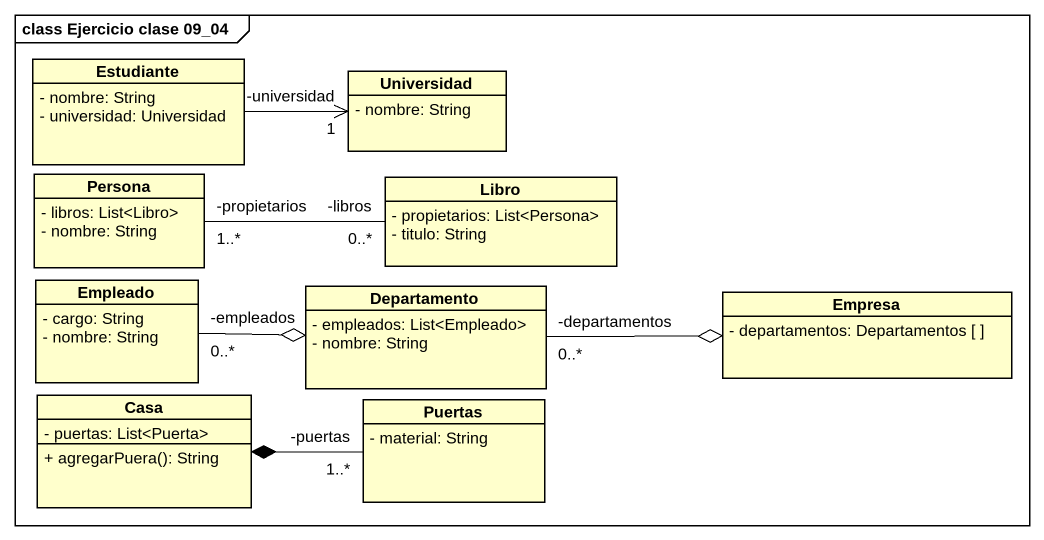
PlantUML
@startuml
mainframe class Ejercicio clase 09_04
hide circle
hide empty members
skinparam classAttributeIconSize 0
class Estudiante {
  - nombre: String
  - universidad: Universidad
}
class Universidad {
  - nombre: String
}
class Persona {
  - libros: List<Libro>
  - nombre: String
}
class Libro {
  - propietarios: List<Persona>
  - titulo: String
}
class Empleado {
  - cargo: String
  - nombre: String
}
class Departamento {
  - empleados: List<Empleado>
  - nombre: String
}
class Empresa {
  - departamentos: Departamentos [ ]
}
class Casa {
  - puertas: List<Puerta>
  + agregarPuera(): String
}
class Puertas {
  - material: String
}
Estudiante -right-> "-universidad\n1" Universidad
Persona "-propietarios\n1..*" -right- "-libros\n0..*" Libro
Empleado "-empleados\n0..*" -right-o Departamento
Departamento "-departamentos\n0..*" -right-o Empresa
Puertas "-puertas\n1..*" -left-* Casa
@enduml
